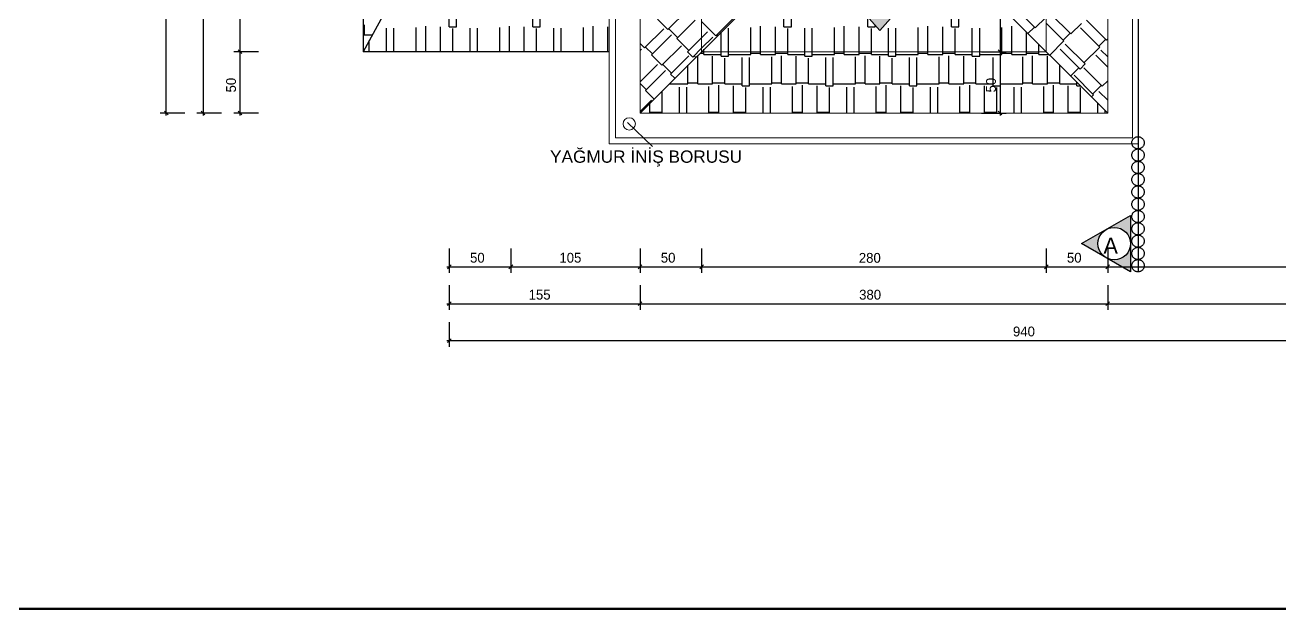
# Model space of a CAD drawing. Extents: x 182769.15 to 182771.38, y 101811.72 to 101812.21.
# Drawn here: x 182769.9132 to 182770.1171, y 101811.7232 to 101811.8182 of the extents above; entities that cross this region are included whole.
import ezdxf

# ---------------------------------------------------------------- set-up
doc = ezdxf.new("R2010")
doc.units = 0
doc.header["$MEASUREMENT"] = 0
doc.linetypes.add('DASHDOTX2', pattern=[50.8, 25.4, -12.7, 0, -12.7])
doc.linetypes.add('DUZ', pattern=[500, 500])
doc.layers.get('0').update_dxf_attribs({"color": 1, "linetype": 'DUZ'})
for name, color, linetype in [('Boya_Renk', 40, 'Continuous'), ('DENIZLIK', 25, 'Continuous'), ('dış dikey', 2, 'Continuous'), ('iç yatay', 3, 'Continuous'), ('kapı pen. yazısı', 1, 'Continuous'), ('kesit yazısı', 5, 'Continuous'), ('kesit çizgisi', 7, 'DASHDOTX2'), ('TARAMA', 15, 'Continuous')]:
    doc.layers.add(name, color=color, linetype=linetype)
doc.layers.add('Standard', color=7, linetype='Continuous', lineweight=25)
doc.layers.add('Çatý', color=7, linetype='Continuous', lineweight=18)
doc.styles.add('3', font='bgothl.ttf', dxfattribs={"height": 13})
doc.styles.add('ARIAL', font='arial.ttf', dxfattribs={"height": 10})
doc.styles.add('İÇ ÖLÇÜ', font='stylu.ttf', dxfattribs={"height": 8})

msp = doc.modelspace()

# ---------------------------------------------------------------- hatches: boundary and pattern name
at = {"layer": 'Boya_Renk', "linetype": 'ByBlock', "lineweight": 18}
h = msp.add_hatch(color=7, dxfattribs=at)
h.dxf.hatch_style = 2
h.paths.add_polyline_path([(182770.04543, 101811.82483), (182770.05209, 101811.81724), (182770.05876, 101811.82483), (182770.05501, 101811.82483), (182770.05501, 101811.82742), (182770.04918, 101811.82742), (182770.04918, 101811.82483)])
at = {"layer": 'kesit yazısı'}
h = msp.add_hatch(color=256, dxfattribs=at)
h.paths.add_polyline_path([(182770.08484, 101811.78259), (182770.08884, 101811.78029, -0.575071), (182770.08884, 101811.78488)])
h.paths.add_polyline_path([(182770.09017, 101811.77993, -0.129049), (182770.08887, 101811.78028), (182770.09284, 101811.778), (182770.09284, 101811.78259), (182770.09284, 101811.78717), (182770.08887, 101811.78489, -0.129049), (182770.09017, 101811.78524, -1)])

# ---------------------------------------------------------------- linework, layer by layer
at = {"color": 0, "linetype": 'ByBlock'}
for p, q in [((182769.94782, 101811.81412), (182769.94842, 101811.81352)), ((182769.94842, 101811.81352), (182769.94782, 101811.81412)), ((182770.07192, 101811.81352), (182770.07132, 101811.81412)), ((182770.07132, 101811.81412), (182770.07192, 101811.81352)), ((182769.93582, 101811.80412), (182769.93642, 101811.80352)), ((182769.94182, 101811.80412), (182769.94242, 101811.80352)), ((182769.94782, 101811.80412), (182769.94842, 101811.80352)), ((182770.07132, 101811.80412), (182770.07192, 101811.80352)), ((182769.98242, 101811.77912), (182769.98182, 101811.77852)), ((182769.99242, 101811.77912), (182769.99182, 101811.77852)), ((182769.99182, 101811.77852), (182769.99242, 101811.77912)), ((182770.01342, 101811.77912), (182770.01282, 101811.77852)), ((182770.01282, 101811.77852), (182770.01342, 101811.77912)), ((182770.02342, 101811.77912), (182770.02282, 101811.77852)), ((182770.02282, 101811.77852), (182770.02342, 101811.77912)), ((182770.07942, 101811.77912), (182770.07882, 101811.77852)), ((182770.07882, 101811.77852), (182770.07942, 101811.77912)), ((182770.08942, 101811.77912), (182770.08882, 101811.77852)), ((182770.08882, 101811.77852), (182770.08942, 101811.77912)), ((182769.98242, 101811.77312), (182769.98182, 101811.77252)), ((182770.01342, 101811.77312), (182770.01282, 101811.77252)), ((182770.01282, 101811.77252), (182770.01342, 101811.77312)), ((182770.08942, 101811.77312), (182770.08882, 101811.77252)), ((182770.08882, 101811.77252), (182770.08942, 101811.77312)), ((182769.98242, 101811.76712), (182769.98182, 101811.76652))]:
    msp.add_line(p, q, dxfattribs=at)
at = {"layer": 'DENIZLIK'}
for p in [(182769.96812, 101811.91982), (182770.00812, 101811.88728), (182770.00812, 101811.81382)]:
    msp.add_line(p, (182769.96812, 101811.81382), dxfattribs=at)
at = {"layer": 'dış dikey'}
for p, q in [((182769.93612, 101811.80342), (182769.93612, 101812.15022)), ((182769.94212, 101811.90622), (182769.94212, 101811.80342)), ((182769.94812, 101811.81342), (182769.94812, 101811.90622)), ((182769.95112, 101811.81382), (182769.94712, 101811.81382)), ((182769.95112, 101811.81382), (182769.94712, 101811.81382)), ((182769.94812, 101811.80342), (182769.94812, 101811.81422)), ((182769.93912, 101811.80382), (182769.93512, 101811.80382)), ((182769.94512, 101811.80382), (182769.94112, 101811.80382)), ((182769.95112, 101811.80382), (182769.94712, 101811.80382)), ((182769.98212, 101811.78182), (182769.98212, 101811.77782)), ((182769.99212, 101811.78182), (182769.99212, 101811.77782)), ((182769.99212, 101811.78182), (182769.99212, 101811.77782)), ((182770.01312, 101811.78182), (182770.01312, 101811.77782)), ((182770.01312, 101811.78182), (182770.01312, 101811.77782)), ((182770.02312, 101811.78182), (182770.02312, 101811.77782)), ((182770.02312, 101811.78182), (182770.02312, 101811.77782)), ((182770.07912, 101811.78182), (182770.07912, 101811.77782)), ((182770.07912, 101811.78182), (182770.07912, 101811.77782)), ((182770.08912, 101811.78182), (182770.08912, 101811.77782)), ((182770.08912, 101811.78182), (182770.08912, 101811.77782)), ((182769.98172, 101811.77882), (182769.99252, 101811.77882)), ((182769.99172, 101811.77882), (182770.01352, 101811.77882)), ((182770.01272, 101811.77882), (182770.02352, 101811.77882)), ((182770.02272, 101811.77882), (182770.07952, 101811.77882)), ((182770.07872, 101811.77882), (182770.08952, 101811.77882)), ((182770.08872, 101811.77882), (182770.16052, 101811.77882)), ((182769.98212, 101811.77582), (182769.98212, 101811.77182)), ((182770.01312, 101811.77582), (182770.01312, 101811.77182)), ((182770.01312, 101811.77582), (182770.01312, 101811.77182)), ((182770.08912, 101811.77582), (182770.08912, 101811.77182)), ((182770.08912, 101811.77582), (182770.08912, 101811.77182)), ((182769.98172, 101811.77282), (182770.01352, 101811.77282)), ((182770.01272, 101811.77282), (182770.08952, 101811.77282)), ((182770.08872, 101811.77282), (182770.17052, 101811.77282)), ((182769.98212, 101811.76982), (182769.98212, 101811.76582)), ((182769.98172, 101811.76682), (182770.17052, 101811.76682))]:
    msp.add_line(p, q, dxfattribs=at)
at = {"layer": 'iç yatay'}
for p, q in [((182770.07162, 101812.14022), (182770.07162, 101811.81342)), ((182770.06862, 101811.81382), (182770.07262, 101811.81382)), ((182770.06862, 101811.81382), (182770.07262, 101811.81382)), ((182770.07162, 101811.81422), (182770.07162, 101811.80342)), ((182770.06862, 101811.80382), (182770.07262, 101811.80382))]:
    msp.add_line(p, q, dxfattribs=at)
at = {"layer": 'kapı pen. yazısı'}
msp.add_line((182770.01516, 101811.79839), (182770.01108, 101811.80229), dxfattribs=at)
at = {"layer": 'kesit yazısı'}
for p, q in [((182770.08484, 101811.78259), (182770.09284, 101811.78717)), ((182770.09284, 101811.78717), (182770.09284, 101811.78259)), ((182770.09284, 101811.778), (182770.08484, 101811.78259)), ((182770.09284, 101811.78259), (182770.09284, 101811.778))]:
    msp.add_line(p, q, dxfattribs=at)
msp.add_circle((182770.09017, 101811.78259), 0.00265, dxfattribs=at)
at = {"layer": 'kesit çizgisi'}
msp.add_line((182770.09404, 101812.16946), (182770.09404, 101811.778), dxfattribs=at)
for centre in [(182770.09404, 101811.799), (182770.09404, 101811.797), (182770.09404, 101811.795), (182770.09404, 101811.793), (182770.09404, 101811.791), (182770.09404, 101811.789), (182770.09404, 101811.787), (182770.09404, 101811.785), (182770.09404, 101811.783), (182770.09404, 101811.781), (182770.09404, 101811.779)]:
    msp.add_circle(centre, 0.001, dxfattribs=at)
at = {"layer": 'Standard', "color": 7, "linetype": 'ByBlock', "lineweight": 25}
for p, q in [((182770.04543, 101811.82483), (182770.05209, 101811.81724)), ((182770.05209, 101811.81724), (182770.05876, 101811.82483))]:
    msp.add_line(p, q, dxfattribs=at)
at = {"layer": 'Standard', "color": 4, "linetype": 'ByBlock', "lineweight": 50}
msp.add_line((182769.89716, 101811.72316), (182770.24994, 101811.72316), dxfattribs=at)
at = {"layer": 'TARAMA'}
for p, q in [((182769.98211, 101811.81787), (182769.98211, 101811.82247)), ((182769.98331, 101811.81787), (182769.98331, 101811.82247)), ((182769.99571, 101811.81787), (182769.99571, 101811.82247)), ((182769.99691, 101811.81787), (182769.99691, 101811.82247)), ((182770.03651, 101811.81787), (182770.03651, 101811.82247)), ((182770.03771, 101811.81787), (182770.03771, 101811.82247)), ((182770.06371, 101811.81787), (182770.06371, 101811.82247)), ((182770.06491, 101811.81787), (182770.06491, 101811.82247)), ((182770.07734, 101811.81769), (182770.07409, 101811.82094)), ((182770.01597, 101811.8191), (182770.01766, 101811.81741)), ((182770.01766, 101811.81741), (182770.02085, 101811.82059)), ((182770.01908, 101811.81599), (182770.02205, 101811.81896)), ((182770.02544, 101811.81642), (182770.02855, 101811.81953)), ((182770.05011, 101811.81787), (182770.05011, 101811.81949)), ((182770.07734, 101811.81769), (182770.07904, 101811.81939)), ((182770.08314, 101811.8167), (182770.07989, 101811.81995)), ((182770.08894, 101811.81571), (182770.08569, 101811.81896)), ((182769.96831, 101811.81817), (182769.96831, 101811.81657)), ((182769.97191, 101811.81382), (182769.97191, 101811.81767)), ((182769.97311, 101811.81382), (182769.97311, 101811.81767)), ((182769.97671, 101811.81382), (182769.97671, 101811.81777)), ((182769.97831, 101811.81382), (182769.97831, 101811.81797)), ((182769.98071, 101811.81382), (182769.98071, 101811.81787)), ((182769.98211, 101811.81787), (182769.98331, 101811.81787)), ((182769.98271, 101811.81382), (182769.98271, 101811.81757)), ((182769.98551, 101811.81382), (182769.98551, 101811.81767)), ((182769.98671, 101811.81382), (182769.98671, 101811.81767)), ((182769.99031, 101811.81382), (182769.99031, 101811.81777)), ((182769.99191, 101811.81382), (182769.99191, 101811.81797)), ((182769.99431, 101811.81382), (182769.99431, 101811.81787)), ((182769.99571, 101811.81787), (182769.99691, 101811.81787)), ((182769.99631, 101811.81382), (182769.99631, 101811.81757)), ((182769.99911, 101811.81382), (182769.99911, 101811.81767)), ((182770.00031, 101811.81382), (182770.00031, 101811.81767)), ((182770.00391, 101811.81382), (182770.00391, 101811.81777)), ((182770.00551, 101811.81382), (182770.00551, 101811.81797)), ((182770.00791, 101811.81382), (182770.00791, 101811.81787)), ((182770.01385, 101811.81444), (182770.01696, 101811.81755)), ((182770.0178, 101811.81755), (182770.01922, 101811.81613)), ((182770.02312, 101811.81873), (182770.02544, 101811.81642)), ((182770.02312, 101811.81608), (182770.0241, 101811.81705)), ((182770.02631, 101811.81382), (182770.02631, 101811.81701)), ((182770.02751, 101811.81382), (182770.02751, 101811.81767)), ((182770.03111, 101811.81382), (182770.03111, 101811.81777)), ((182770.03271, 101811.81382), (182770.03271, 101811.81797)), ((182770.03511, 101811.81382), (182770.03511, 101811.81787)), ((182770.03651, 101811.81787), (182770.03771, 101811.81787)), ((182770.03711, 101811.81382), (182770.03711, 101811.81757)), ((182770.03991, 101811.81382), (182770.03991, 101811.81767)), ((182770.04111, 101811.81382), (182770.04111, 101811.81767)), ((182770.04471, 101811.81382), (182770.04471, 101811.81777)), ((182770.04631, 101811.81382), (182770.04631, 101811.81797)), ((182770.04871, 101811.81382), (182770.04871, 101811.81787)), ((182770.05011, 101811.81787), (182770.05131, 101811.81787)), ((182770.05071, 101811.81382), (182770.05071, 101811.81757)), ((182770.05131, 101811.81787), (182770.05131, 101811.81813)), ((182770.05351, 101811.81382), (182770.05351, 101811.81767)), ((182770.05471, 101811.81382), (182770.05471, 101811.81767)), ((182770.05831, 101811.81382), (182770.05831, 101811.81777)), ((182770.05991, 101811.81382), (182770.05991, 101811.81797)), ((182770.06231, 101811.81382), (182770.06231, 101811.81787)), ((182770.06371, 101811.81787), (182770.06491, 101811.81787)), ((182770.06431, 101811.81382), (182770.06431, 101811.81757)), ((182770.06711, 101811.81382), (182770.06711, 101811.81767)), ((182770.06831, 101811.81382), (182770.06831, 101811.81767)), ((182770.07191, 101811.81382), (182770.07191, 101811.81777)), ((182770.07351, 101811.81382), (182770.07351, 101811.81797)), ((182770.07591, 101811.81382), (182770.07591, 101811.81704)), ((182770.07616, 101811.81679), (182770.0772, 101811.81783)), ((182770.08201, 101811.81557), (182770.07912, 101811.81845)), ((182770.08187, 101811.81571), (182770.083, 101811.81684)), ((182770.08314, 101811.8167), (182770.08484, 101811.8184)), ((182770.08781, 101811.81458), (182770.0847, 101811.81769)), ((182769.96812, 101811.81657), (182769.96962, 101811.81657)), ((182769.96911, 101811.81382), (182769.96911, 101811.81564)), ((182770.01312, 101811.81516), (182770.01385, 101811.81444)), ((182770.01498, 101811.81331), (182770.01823, 101811.81656)), ((182770.01667, 101811.81161), (182770.01986, 101811.81479)), ((182770.01908, 101811.81599), (182770.02106, 101811.81401)), ((182770.02085, 101811.8138), (182770.02312, 101811.81608)), ((182770.02312, 101811.81438), (182770.02495, 101811.8162)), ((182770.02558, 101811.81656), (182770.02572, 101811.81642)), ((182770.07791, 101811.81382), (182770.07791, 101811.81504)), ((182770.07969, 101811.81325), (182770.08201, 101811.81557)), ((182770.08547, 101811.81182), (182770.08222, 101811.81507)), ((182770.08767, 101811.81472), (182770.0888, 101811.81585)), ((182770.08894, 101811.81571), (182770.08912, 101811.81589)), ((182769.96812, 101811.81417), (182769.96831, 101811.81417)), ((182769.96831, 101811.81417), (182769.96831, 101811.81417)), ((182770.01312, 101811.814), (182770.01335, 101811.81422)), ((182770.01399, 101811.81458), (182770.01512, 101811.81345)), ((182770.01498, 101811.81331), (182770.01667, 101811.81161)), ((182770.01809, 101811.81019), (182770.02106, 101811.81316)), ((182770.02085, 101811.8138), (182770.02169, 101811.81295)), ((182770.02169, 101811.81295), (182770.02312, 101811.81438)), ((182770.02191, 101811.81316), (182770.02218, 101811.81288)), ((182770.02251, 101811.80857), (182770.02251, 101811.81317)), ((182770.02287, 101811.81357), (182770.02351, 101811.81357)), ((182770.02351, 101811.81382), (182770.02351, 101811.81421)), ((182770.02351, 101811.81337), (182770.02351, 101811.81382)), ((182770.02351, 101811.81337), (182770.02631, 101811.81337)), ((182770.02491, 101811.80857), (182770.02491, 101811.81307)), ((182770.02631, 101811.81307), (182770.02631, 101811.81382)), ((182770.02631, 101811.81307), (182770.02751, 101811.81307)), ((182770.02691, 101811.80857), (182770.02691, 101811.81277)), ((182770.02751, 101811.81307), (182770.02751, 101811.81382)), ((182770.02751, 101811.81337), (182770.03111, 101811.81337)), ((182770.02971, 101811.80827), (182770.02971, 101811.81287)), ((182770.03091, 101811.80827), (182770.03091, 101811.81287)), ((182770.03111, 101811.81337), (182770.03111, 101811.81382)), ((182770.03111, 101811.81357), (182770.03271, 101811.81357)), ((182770.03271, 101811.81337), (182770.03271, 101811.81382)), ((182770.03271, 101811.81337), (182770.03511, 101811.81337)), ((182770.03451, 101811.80857), (182770.03451, 101811.81297)), ((182770.03511, 101811.81337), (182770.03511, 101811.81382)), ((182770.03511, 101811.81357), (182770.03711, 101811.81357)), ((182770.03611, 101811.80857), (182770.03611, 101811.81317)), ((182770.03711, 101811.81337), (182770.03711, 101811.81382)), ((182770.03711, 101811.81337), (182770.03991, 101811.81337)), ((182770.03851, 101811.80857), (182770.03851, 101811.81307)), ((182770.03991, 101811.81307), (182770.03991, 101811.81382)), ((182770.03991, 101811.81307), (182770.04111, 101811.81307)), ((182770.04051, 101811.80857), (182770.04051, 101811.81277)), ((182770.04111, 101811.81307), (182770.04111, 101811.81382)), ((182770.04111, 101811.81337), (182770.04471, 101811.81337)), ((182770.04331, 101811.80827), (182770.04331, 101811.81287)), ((182770.04451, 101811.80827), (182770.04451, 101811.81287)), ((182770.04471, 101811.81337), (182770.04471, 101811.81382)), ((182770.04471, 101811.81357), (182770.04631, 101811.81357)), ((182770.04631, 101811.81337), (182770.04631, 101811.81382)), ((182770.04631, 101811.81337), (182770.04871, 101811.81337)), ((182770.04811, 101811.80857), (182770.04811, 101811.81297)), ((182770.04871, 101811.81337), (182770.04871, 101811.81382)), ((182770.04871, 101811.81357), (182770.05071, 101811.81357)), ((182770.04971, 101811.80857), (182770.04971, 101811.81317)), ((182770.05071, 101811.81337), (182770.05071, 101811.81382)), ((182770.05071, 101811.81337), (182770.05351, 101811.81337)), ((182770.05211, 101811.80857), (182770.05211, 101811.81307)), ((182770.05351, 101811.81307), (182770.05351, 101811.81382)), ((182770.05351, 101811.81307), (182770.05471, 101811.81307)), ((182770.05411, 101811.80857), (182770.05411, 101811.81277)), ((182770.05471, 101811.81307), (182770.05471, 101811.81382)), ((182770.05471, 101811.81337), (182770.05831, 101811.81337)), ((182770.05691, 101811.80827), (182770.05691, 101811.81287)), ((182770.05811, 101811.80827), (182770.05811, 101811.81287)), ((182770.05831, 101811.81337), (182770.05831, 101811.81382)), ((182770.05831, 101811.81357), (182770.05991, 101811.81357)), ((182770.05991, 101811.81337), (182770.05991, 101811.81382)), ((182770.05991, 101811.81337), (182770.06231, 101811.81337)), ((182770.06171, 101811.80857), (182770.06171, 101811.81297)), ((182770.06231, 101811.81337), (182770.06231, 101811.81382)), ((182770.06231, 101811.81357), (182770.06431, 101811.81357)), ((182770.06331, 101811.80857), (182770.06331, 101811.81317)), ((182770.06431, 101811.81337), (182770.06431, 101811.81382)), ((182770.06431, 101811.81337), (182770.06711, 101811.81337)), ((182770.06571, 101811.80857), (182770.06571, 101811.81307)), ((182770.06711, 101811.81307), (182770.06711, 101811.81382)), ((182770.06711, 101811.81307), (182770.06831, 101811.81307)), ((182770.06771, 101811.80857), (182770.06771, 101811.81277)), ((182770.06831, 101811.81307), (182770.06831, 101811.81382)), ((182770.06831, 101811.81337), (182770.07191, 101811.81337)), ((182770.07051, 101811.80827), (182770.07051, 101811.81287)), ((182770.07171, 101811.80827), (182770.07171, 101811.81287)), ((182770.07191, 101811.81337), (182770.07191, 101811.81382)), ((182770.07191, 101811.81357), (182770.07351, 101811.81357)), ((182770.07351, 101811.81337), (182770.07351, 101811.81382)), ((182770.07351, 101811.81337), (182770.07591, 101811.81337)), ((182770.07531, 101811.80857), (182770.07531, 101811.81297)), ((182770.07591, 101811.81337), (182770.07591, 101811.81382)), ((182770.07591, 101811.81357), (182770.07791, 101811.81357)), ((182770.07691, 101811.80857), (182770.07691, 101811.81317)), ((182770.07791, 101811.81337), (182770.07791, 101811.81382)), ((182770.07791, 101811.81337), (182770.07957, 101811.81337)), ((182770.07931, 101811.80857), (182770.07931, 101811.81307)), ((182770.08463, 101811.81097), (182770.08137, 101811.81422)), ((182770.08526, 101811.81203), (182770.08781, 101811.81458)), ((182770.08912, 101811.81128), (182770.08717, 101811.81323)), ((182770.08912, 101811.81298), (182770.08802, 101811.81408)), ((182770.01312, 101811.80891), (182770.01597, 101811.81175)), ((182770.01399, 101811.80751), (182770.01724, 101811.81076)), ((182770.01681, 101811.81175), (182770.01823, 101811.81034)), ((182770.02091, 101811.80857), (182770.02091, 101811.81161)), ((182770.08131, 101811.80857), (182770.08131, 101811.81164)), ((182770.08309, 101811.80986), (182770.08441, 101811.81118)), ((182770.08463, 101811.81097), (182770.08547, 101811.81182)), ((182770.08823, 101811.80821), (182770.08526, 101811.81118)), ((182770.01312, 101811.80865), (182770.01413, 101811.80765)), ((182770.01809, 101811.81019), (182770.01879, 101811.80949)), ((182770.02091, 101811.80877), (182770.02251, 101811.80877)), ((182770.02491, 101811.80877), (182770.02691, 101811.80877)), ((182770.03451, 101811.80877), (182770.03611, 101811.80877)), ((182770.03851, 101811.80877), (182770.04051, 101811.80877)), ((182770.04811, 101811.80877), (182770.04971, 101811.80877)), ((182770.05211, 101811.80877), (182770.05411, 101811.80877)), ((182770.06171, 101811.80877), (182770.06331, 101811.80877)), ((182770.06571, 101811.80877), (182770.06771, 101811.80877)), ((182770.07531, 101811.80877), (182770.07691, 101811.80877)), ((182770.07931, 101811.80877), (182770.08131, 101811.80877)), ((182770.08682, 101811.8068), (182770.08364, 101811.80998)), ((182770.08411, 101811.80827), (182770.08411, 101811.80884)), ((182770.08823, 101811.80821), (182770.08912, 101811.8091)), ((182770.01399, 101811.80751), (182770.0154, 101811.8061)), ((182770.01671, 101811.80382), (182770.01671, 101811.80741)), ((182770.01787, 101811.80857), (182770.02091, 101811.80857)), ((182770.01951, 101811.80382), (182770.01951, 101811.80807)), ((182770.02071, 101811.80382), (182770.02071, 101811.80807)), ((182770.02251, 101811.80857), (182770.02491, 101811.80857)), ((182770.02431, 101811.80382), (182770.02431, 101811.80817)), ((182770.02591, 101811.80382), (182770.02591, 101811.80837)), ((182770.02691, 101811.80857), (182770.02971, 101811.80857)), ((182770.02831, 101811.80382), (182770.02831, 101811.80827)), ((182770.02971, 101811.80827), (182770.03091, 101811.80827)), ((182770.03031, 101811.80382), (182770.03031, 101811.80797)), ((182770.03091, 101811.80857), (182770.03451, 101811.80857)), ((182770.03311, 101811.80382), (182770.03311, 101811.80807)), ((182770.03431, 101811.80382), (182770.03431, 101811.80807)), ((182770.03611, 101811.80857), (182770.03851, 101811.80857)), ((182770.03791, 101811.80382), (182770.03791, 101811.80817)), ((182770.03951, 101811.80382), (182770.03951, 101811.80837)), ((182770.04051, 101811.80857), (182770.04331, 101811.80857)), ((182770.04191, 101811.80382), (182770.04191, 101811.80827)), ((182770.04331, 101811.80827), (182770.04451, 101811.80827)), ((182770.04391, 101811.80382), (182770.04391, 101811.80797)), ((182770.04451, 101811.80857), (182770.04811, 101811.80857)), ((182770.04671, 101811.80382), (182770.04671, 101811.80807)), ((182770.04791, 101811.80382), (182770.04791, 101811.80807)), ((182770.04971, 101811.80857), (182770.05211, 101811.80857)), ((182770.05151, 101811.80382), (182770.05151, 101811.80817)), ((182770.05311, 101811.80382), (182770.05311, 101811.80837)), ((182770.05411, 101811.80857), (182770.05691, 101811.80857)), ((182770.05551, 101811.80382), (182770.05551, 101811.80827)), ((182770.05691, 101811.80827), (182770.05811, 101811.80827)), ((182770.05751, 101811.80382), (182770.05751, 101811.80797)), ((182770.05811, 101811.80857), (182770.06171, 101811.80857)), ((182770.06031, 101811.80382), (182770.06031, 101811.80807)), ((182770.06151, 101811.80382), (182770.06151, 101811.80807)), ((182770.06331, 101811.80857), (182770.06571, 101811.80857)), ((182770.06511, 101811.80382), (182770.06511, 101811.80817)), ((182770.06671, 101811.80382), (182770.06671, 101811.80837)), ((182770.06771, 101811.80857), (182770.07051, 101811.80857)), ((182770.06911, 101811.80382), (182770.06911, 101811.80827)), ((182770.07051, 101811.80827), (182770.07171, 101811.80827)), ((182770.07111, 101811.80382), (182770.07111, 101811.80797)), ((182770.07171, 101811.80857), (182770.07531, 101811.80857)), ((182770.07391, 101811.80382), (182770.07391, 101811.80807)), ((182770.07511, 101811.80382), (182770.07511, 101811.80807)), ((182770.07691, 101811.80857), (182770.07931, 101811.80857)), ((182770.07871, 101811.80382), (182770.07871, 101811.80817)), ((182770.08031, 101811.80382), (182770.08031, 101811.80837)), ((182770.08131, 101811.80857), (182770.08411, 101811.80857)), ((182770.08271, 101811.80382), (182770.08271, 101811.80827)), ((182770.08411, 101811.80827), (182770.08467, 101811.80827)), ((182770.08471, 101811.80382), (182770.08471, 101811.80797)), ((182770.08648, 101811.80646), (182770.08682, 101811.8068)), ((182770.08668, 101811.80694), (182770.08809, 101811.80836)), ((182770.08912, 101811.80591), (182770.08767, 101811.80737)), ((182770.01312, 101811.8041), (182770.01498, 101811.80595)), ((182770.01471, 101811.80382), (182770.01471, 101811.80541)), ((182770.08751, 101811.80382), (182770.08751, 101811.80544)), ((182770.01471, 101811.80397), (182770.01671, 101811.80397)), ((182770.02431, 101811.80397), (182770.02591, 101811.80397)), ((182770.02831, 101811.80397), (182770.03031, 101811.80397)), ((182770.03791, 101811.80397), (182770.03951, 101811.80397)), ((182770.04191, 101811.80397), (182770.04391, 101811.80397)), ((182770.05151, 101811.80397), (182770.05311, 101811.80397)), ((182770.05551, 101811.80397), (182770.05751, 101811.80397)), ((182770.06511, 101811.80397), (182770.06671, 101811.80397)), ((182770.06911, 101811.80397), (182770.07111, 101811.80397)), ((182770.07871, 101811.80397), (182770.08031, 101811.80397)), ((182770.08271, 101811.80397), (182770.08471, 101811.80397)), ((182770.08871, 101811.80382), (182770.08871, 101811.80424))]:
    msp.add_line(p, q, dxfattribs=at)
at = {"layer": 'Çatý', "color": 40, "linetype": 'ByBlock', "lineweight": 18}
for p, q in [((182770.02312, 101811.91582), (182770.02312, 101811.81382)), ((182770.01312, 101811.90582), (182770.01312, 101811.80382)), ((182770.07912, 101811.81382), (182770.07912, 101811.85382)), ((182770.08912, 101811.80382), (182770.08912, 101811.84382)), ((182770.01312, 101811.80382), (182770.05112, 101811.84182)), ((182770.05112, 101811.84182), (182770.08912, 101811.80382)), ((182770.02312, 101811.81382), (182770.07912, 101811.81382)), ((182770.01312, 101811.80382), (182770.08912, 101811.80382))]:
    msp.add_line(p, q, dxfattribs=at)
at = {"layer": 'Çatý', "color": 8, "linetype": 'ByBlock', "lineweight": 18}
for p, q in [((182770.00812, 101811.90082), (182770.00812, 101811.79882)), ((182770.00912, 101811.90182), (182770.00912, 101811.79982)), ((182770.09312, 101811.79982), (182770.09312, 101811.83982)), ((182770.09412, 101811.79882), (182770.09412, 101811.83882)), ((182770.00812, 101811.79882), (182770.09412, 101811.79882)), ((182770.00912, 101811.79982), (182770.09312, 101811.79982))]:
    msp.add_line(p, q, dxfattribs=at)
msp.add_circle((182770.01137, 101811.80207), 0.001, dxfattribs=at)

# ---------------------------------------------------------------- texts
at = {"layer": 'dış dikey', "color": 11, "style": 'İÇ ÖLÇÜ'}
msp.add_text('50', height=0.0016, rotation=90, dxfattribs=at).set_placement((182769.94745, 101811.80719))
for s, p in [('50', (182769.98549, 101811.7795)), ('105', (182770.00001, 101811.7795)), ('50', (182770.01649, 101811.7795)), ('280', (182770.04867, 101811.77948)), ('50', (182770.08249, 101811.7795)), ('155', (182769.99501, 101811.77349)), ('380', (182770.04872, 101811.77349)), ('940', (182770.07372, 101811.7675))]:
    msp.add_text(s, height=0.0016, dxfattribs=at).set_placement(p)
at = {"layer": 'iç yatay', "color": 11, "style": 'İÇ ÖLÇÜ'}
msp.add_text('50', height=0.0016, rotation=90, dxfattribs=at).set_placement((182770.07095, 101811.80719))
at = {"layer": 'kapı pen. yazısı', "style": 'ARIAL'}
msp.add_text('YAĞMUR İNİŞ BORUSU', height=0.002, dxfattribs=at).set_placement((182769.9985, 101811.79575))
at = {"layer": 'kesit yazısı', "style": '3'}
msp.add_text('A', height=0.0026, dxfattribs=at).set_placement((182770.08844, 101811.78098))

doc.saveas('drawing.dxf')
